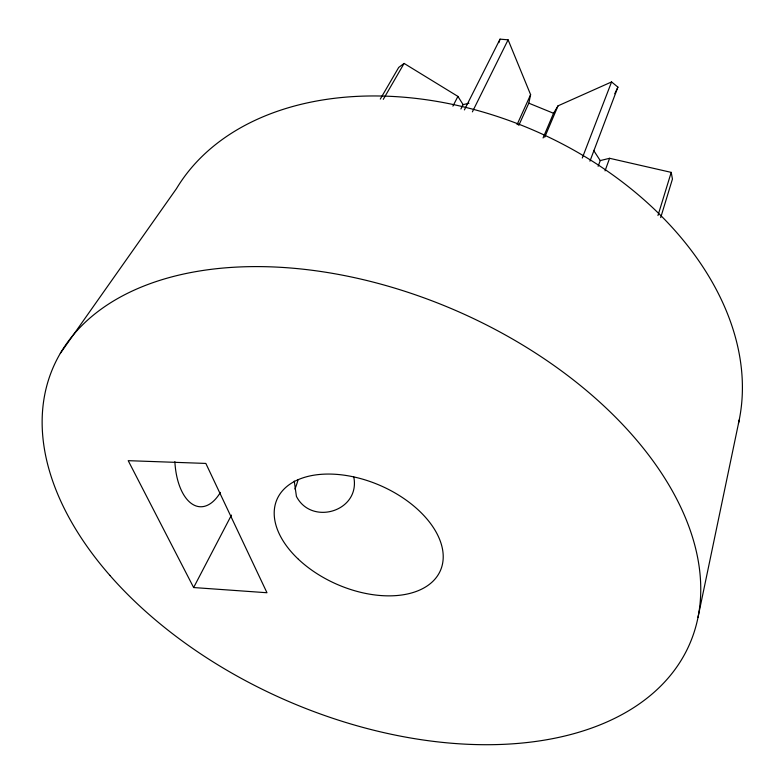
<?xml version="1.0" encoding="UTF-8"?>
<svg xmlns="http://www.w3.org/2000/svg" width="783" height="783" viewBox="0 0 783 783"><rect width="100%" height="100%" fill="white"/><g stroke="black" fill="none" stroke-linecap="round" stroke-linejoin="round"><path stroke-width="1.17" d="M698.005 617.337L739.221 419.933M518.796 125.407L528.809 103.18L530.61 94.665L508.098 39.825L500.034 39.15L464.397 109.923M660.695 217.596L672.44 179.053L671.217 172.377L609.595 158.293L600.248 160.584L598.134 166.29M657.965 215.511L671.217 172.377M498.918 42.634L500.034 39.15M605.034 170.87L609.595 158.293M589.932 161.181L617.904 87.119L611.582 81.931L558.025 105.842L553.552 113.281L543.069 137.955M582.278 158.019L611.582 81.931M544.723 137.221L558.025 105.842M517.074 124.614L530.61 94.665M614.782 93.745L617.904 87.119M472.394 111.852L508.098 39.825M460.903 108.964L463.105 104.628L468.939 103.268M452.907 106.136L457.918 96.407L404.106 63.423L398.733 67.397L380.293 99.089M193.636 587.544L128.206 460.668L205.841 463.428L266.974 592.741L193.636 587.544L231.455 515.106M383.298 99.343L404.106 63.423M60.34 353.339L176.459 188.654A306.525 215.863 23.5 0 1 528.819 128.226A306.525 215.863 23.5 0 1 738.438 423.574M528.809 103.18L553.552 113.281M593.622 150.395L600.248 160.584M457.918 96.407L463.105 104.628M353.789 477.004C360.571 511.328 311.575 526.049 296.424 496.402L294.261 481.046M220.395 492.399A54.281 28.012 -87.1 0 1 191.923 503.87A54.281 28.012 -87.1 0 1 174.873 461.667M298.049 479.764A55.397 26.123 -87.5 0 1 294.946 489.052M298.392 559.248A89.115 53.929 23.5 0 0 440.124 571.189A89.115 53.929 23.5 0 0 337.61 474.449A89.115 53.929 23.5 0 0 298.392 559.248M109.855 575.368A346.986 212.575 23.5 0 0 675.475 668.829A346.986 212.575 23.5 0 0 329.026 272.768A346.986 212.575 23.5 0 0 109.855 575.368"/></g></svg>
